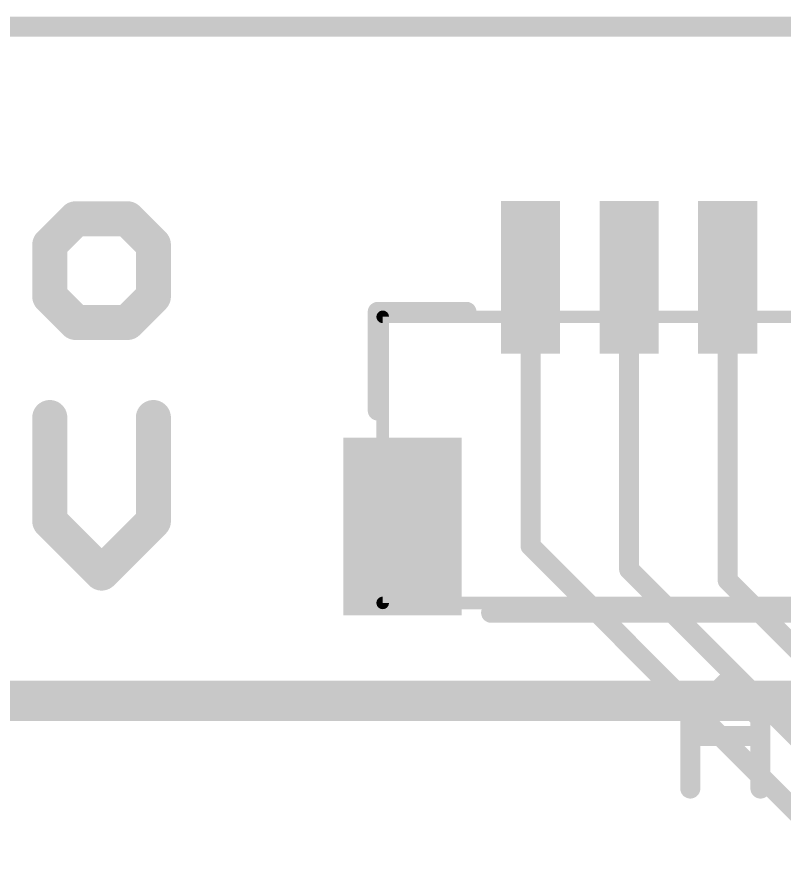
# Model space of a CAD drawing. Extents: x -1 to 63.6, y -0.1 to 40.7.
# Drawn here: x 21.77 to 29.55, y 32.24 to 40.74 of the extents above; entities that cross this region are included whole.
import ezdxf

# ---------------------------------------------------------------- set-up
doc = ezdxf.new("R2010")
doc.units = 0
for name, color, linetype in [('1', 12, 'CONTINUOUS'), ('16', 132, 'CONTINUOUS'), ('20', 53, 'CONTINUOUS'), ('21', 41, 'CONTINUOUS'), ('51', 53, 'CONTINUOUS')]:
    doc.layers.add(name, color=color, linetype=linetype)

# ---------------------------------------------------------------- blocks, each defined once
blk = doc.blocks.new('RECT')
blk.add_solid([(-0.5, -0.5), (0.5, -0.5), (-0.5, 0.5), (0.5, 0.5)])

msp = doc.modelspace()

# ---------------------------------------------------------------- linework, layer by layer
at = {"layer": '1', "const_width": 0.2032}
for points in [[(63.5, 40.64), (0, 40.64)], [(26.98, 35.377), (26.98, 38.1)], [(27.98, 35.139), (27.98, 38.1)], [(28.98, 35.028), (28.98, 38.1)], [(26.98, 35.377), (30.861, 31.496)], [(30.988, 32.131), (27.98, 35.139)], [(31.369, 32.639), (28.98, 35.028)]]:
    msp.add_lwpolyline(points, dxfattribs=at)
at = {"layer": '1', "const_width": 0.1016}
for points in [[(27.0308, 38.1, 1), (26.9292, 38.1)], [(28.0308, 38.1, 1), (27.9292, 38.1)], [(29.0308, 38.1, 1), (28.9292, 38.1)], [(27.0159, 35.4129, 1), (26.9441, 35.3411)], [(26.9292, 35.377, 1), (27.0308, 35.377)], [(28.0159, 35.1749, 1), (27.9441, 35.1031)], [(27.9292, 35.139, 1), (28.0308, 35.139)], [(29.0159, 35.0639, 1), (28.9441, 34.9921)], [(28.9292, 35.028, 1), (29.0308, 35.028)]]:
    msp.add_lwpolyline(points, format="xyb", dxfattribs=at)
at = {"layer": '16'}
for points, const_width in [([(0, 40.64), (63.5, 40.64)], 0.2032), ([(19.8374, 33.8074), (31.1658, 33.8074)], 0.4064)]:
    msp.add_lwpolyline(points, dxfattribs=dict(at, const_width=const_width))
at = {"layer": '20', "const_width": 0.2032}
msp.add_lwpolyline([(63.5, 40.64), (0, 40.64)], dxfattribs=at)
at = {"layer": '21'}
for points, const_width in [([(22.3656, 38.6936), (22.1029, 38.4309)], 0.3556), ([(22.891, 38.6936), (22.3656, 38.6936)], 0.3556), ([(23.1537, 38.4309), (22.891, 38.6936)], 0.3556), ([(22.1029, 38.4309), (22.1029, 37.9055)], 0.3556), ([(23.1537, 37.9055), (23.1537, 38.4309)], 0.3556), ([(22.1029, 37.9055), (22.3656, 37.6428)], 0.3556), ([(22.891, 37.6428), (23.1537, 37.9055)], 0.3556), ([(25.43, 37.75), (26.33, 37.75)], 0.2032), ([(25.43, 37.75), (25.43, 36.75)], 0.2032), ([(22.3656, 37.6428), (22.891, 37.6428)], 0.3556), ([(22.1029, 36.6789), (22.1029, 35.6282)], 0.3556), ([(23.1537, 35.6282), (23.1537, 36.6789)], 0.3556), ([(22.1029, 35.6282), (22.6283, 35.1028)], 0.3556), ([(22.6283, 35.1028), (23.1537, 35.6282)], 0.3556), ([(34.38, 34.7), (26.58, 34.7)], 0.2032), ([(28.6004, 33.6302), (28.9563, 33.9861)], 0.2032), ([(28.9563, 33.9861), (29.3122, 33.6302)], 0.2032), ([(28.6004, 32.9184), (28.6004, 33.6302)], 0.2032), ([(29.3122, 33.6302), (29.3122, 32.9184)], 0.2032), ([(28.6004, 33.4523), (29.3122, 33.4523)], 0.2032)]:
    msp.add_lwpolyline(points, dxfattribs=dict(at, const_width=const_width))
for points, const_width in [([(22.3656, 38.7825, 1), (22.3656, 38.6047)], 0.1778), ([(22.4285, 38.6307, 1), (22.3028, 38.7564)], 0.1778), ([(22.9539, 38.7564, 1), (22.8282, 38.6307)], 0.1778), ([(22.891, 38.6047, 1), (22.891, 38.7825)], 0.1778), ([(22.1918, 38.4309, 1), (22.014, 38.4309)], 0.1778), ([(23.2426, 38.4309, 1), (23.0648, 38.4309)], 0.1778), ([(22.0401, 38.4937, 1), (22.1658, 38.368)], 0.1778), ([(23.0908, 38.368, 1), (23.2166, 38.4937)], 0.1778), ([(22.1658, 37.9684, 1), (22.0401, 37.8426)], 0.1778), ([(23.2166, 37.8426, 1), (23.0908, 37.9684)], 0.1778), ([(22.014, 37.9055, 1), (22.1918, 37.9055)], 0.1778), ([(23.0648, 37.9055, 1), (23.2426, 37.9055)], 0.1778), ([(25.43, 37.8008, 1), (25.43, 37.6992)], 0.1016), ([(25.4808, 37.75, 1), (25.3792, 37.75)], 0.1016), ([(26.33, 37.6992, 1), (26.33, 37.8008)], 0.1016), ([(22.3656, 37.7317, 1), (22.3656, 37.5539)], 0.1778), ([(22.3028, 37.5799, 1), (22.4285, 37.7057)], 0.1778), ([(22.8282, 37.7057, 1), (22.9539, 37.5799)], 0.1778), ([(22.891, 37.5539, 1), (22.891, 37.7317)], 0.1778), ([(22.1918, 36.6789, 1), (22.014, 36.6789)], 0.1778), ([(23.2426, 36.6789, 1), (23.0648, 36.6789)], 0.1778), ([(25.3792, 36.75, 1), (25.4808, 36.75)], 0.1016), ([(22.1658, 35.691, 1), (22.0401, 35.5653)], 0.1778), ([(23.2166, 35.5653, 1), (23.0908, 35.691)], 0.1778), ([(22.014, 35.6282, 1), (22.1918, 35.6282)], 0.1778), ([(23.0648, 35.6282, 1), (23.2426, 35.6282)], 0.1778), ([(22.5655, 35.1657, 1), (22.6912, 35.0399)], 0.1778), ([(22.5655, 35.0399, 1), (22.6912, 35.1657)], 0.1778), ([(26.58, 34.7508, 1), (26.58, 34.6492)], 0.1016), ([(28.9922, 34.022, 1), (28.9204, 33.9502)], 0.1016), ([(28.9922, 33.9502, 1), (28.9204, 34.022)], 0.1016), ([(28.6512, 33.6302, 1), (28.5496, 33.6302)], 0.1016), ([(28.5645, 33.6661, 1), (28.6363, 33.5943)], 0.1016), ([(29.363, 33.6302, 1), (29.2614, 33.6302)], 0.1016), ([(29.2763, 33.5943, 1), (29.3481, 33.6661)], 0.1016), ([(28.6004, 33.5031, 1), (28.6004, 33.4015)], 0.1016), ([(29.3122, 33.4015, 1), (29.3122, 33.5031)], 0.1016), ([(28.5496, 32.9184, 1), (28.6512, 32.9184)], 0.1016), ([(29.2614, 32.9184, 1), (29.363, 32.9184)], 0.1016)]:
    msp.add_lwpolyline(points, format="xyb", dxfattribs=dict(at, const_width=const_width))
at = {"layer": '51', "const_width": 0.0635}
for points in [[(25.48, 37.7318, 1), (25.48, 37.6683)], [(25.5117, 37.7, 1), (25.4483, 37.7)], [(25.48, 34.8318, 1), (25.48, 34.7683)], [(25.4483, 34.8, 1), (25.5117, 34.8)]]:
    msp.add_lwpolyline(points, format="xyb", dxfattribs=at)
at = {"layer": '51', "const_width": 0.127}
for points in [[(25.48, 37.7), (25.48, 34.8)], [(35.48, 37.7), (25.48, 37.7)], [(35.48, 34.8), (25.48, 34.8)]]:
    msp.add_lwpolyline(points, dxfattribs=at)

# ---------------------------------------------------------------- block references
at = {"layer": '1', "xscale": 0.6, "yscale": 1.55}
for p in [(26.98, 38.1), (27.98, 38.1), (28.98, 38.1)]:
    msp.add_blockref('RECT', p, dxfattribs=at)
at = {"layer": '1', "xscale": 1.8, "yscale": 1.2, "rotation": 270}
msp.add_blockref('RECT', (25.68, 35.575), dxfattribs=at)

doc.saveas('drawing.dxf')
